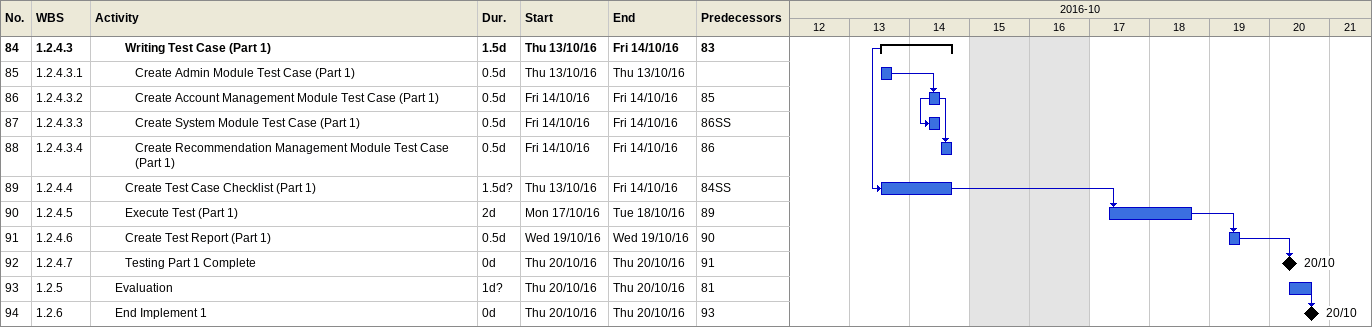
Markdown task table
| ID | WBS | Task | Duration | Start | Finish | Predecessors |
|---|---|---|---|---|---|---|
| 84 | 1.2.4.3 | **Writing Test Case (Part 1)** | 1.5d | 2016-10-13 | 2016-10-14 | 83 |
| 85 | 1.2.4.3.1 | Create Admin Module Test Case (Part 1) | 0.5d | 2016-10-13 | 2016-10-13 |  |
| 86 | 1.2.4.3.2 | Create Account Management Module Test Case (Part 1) | 0.5d | 2016-10-14 | 2016-10-14 | 85 |
| 87 | 1.2.4.3.3 | Create System Module Test Case (Part 1) | 0.5d | 2016-10-14 | 2016-10-14 | 86SS |
| 88 | 1.2.4.3.4 | Create Recommendation Management Module Test Case (Part 1) | 0.5d | 2016-10-14 | 2016-10-14 | 86 |
| 89 | 1.2.4.4 | Create Test Case Checklist (Part 1) | 1.5d? | 2016-10-13 | 2016-10-14 | 84SS |
| 90 | 1.2.4.5 | Execute Test (Part 1) | 2d | 2016-10-17 | 2016-10-18 | 89 |
| 91 | 1.2.4.6 | Create Test Report (Part 1) | 0.5d | 2016-10-19 | 2016-10-19 | 90 |
| 92 | 1.2.4.7 | Testing Part 1 Complete | 0d | 2016-10-20 | 2016-10-20 | 91 |
| 93 | 1.2.5 | Evaluation | 1d? | 2016-10-20 | 2016-10-20 | 81 |
| 94 | 1.2.6 | End Implement 1 | 0d | 2016-10-20 | 2016-10-20 | 93 |
